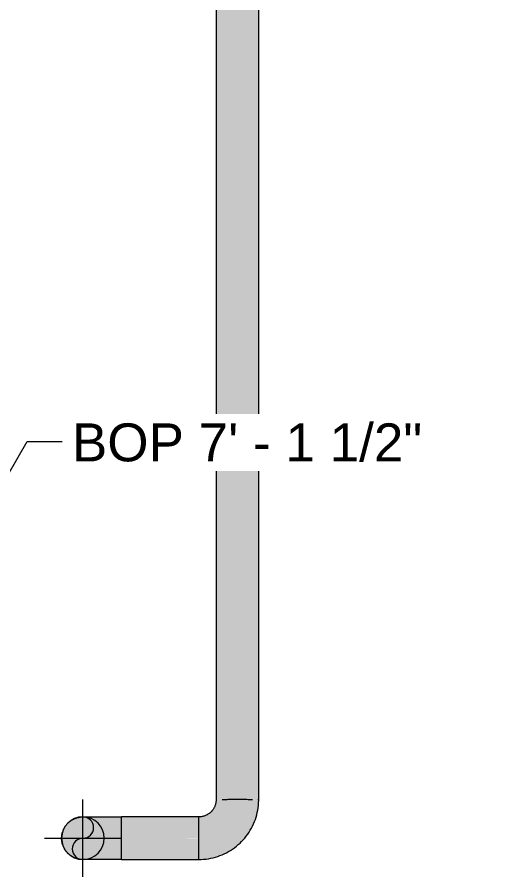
# Model space of a CAD drawing. Header units: inches. Extents: x -3385 to 41, y 7 to 1342.
# Drawn here: x -46.2 to 28.6, y 7.4 to 141 of the extents above; entities that cross this region are included whole.
import ezdxf

# ---------------------------------------------------------------- set-up
doc = ezdxf.new("R2010")
doc.units = ezdxf.units.IN
doc.header["$MEASUREMENT"] = 0
for name, color, linetype, lineweight in [('G-ANNO-DIMS', 111, 'Continuous', 9), ('P-PIPE', 3, 'Continuous', 9), ('P-PIPE-CNTR', 3, 'Continuous', 9)]:
    doc.layers.add(name, color=color, linetype=linetype, lineweight=lineweight)
doc.styles.add('Arial', font='arial.ttf', dxfattribs={"height": 5.901198})

# ---------------------------------------------------------------- blocks, each defined once
blk = doc.blocks.new('Elbow - Welded - Generic - Standard-1141749-LOWER PARKING')
at = {"layer": 'P-PIPE'}
blk.add_hatch(color=256, dxfattribs=at).paths.add_polyline_path([(-17.99, 10.04), (-15.92, 10.27), (-13.95, 10.96), (-12.19, 12.07), (-10.72, 13.54), (-9.61, 15.3), (-8.92, 17.27), (-8.69, 19.34), (-9.65, 19.34), (-15.31, 19.34), (-15.52, 18.31), (-16.1, 17.45), (-16.96, 16.87), (-17.99, 16.67), (-17.98, 15.54), (-17.98, 10.13)], flags=0)
at = {"layer": 'P-PIPE', "flags": 128}
for points in [[(-15.31, 19.34), (-15.32, 19.23), (-15.32, 19.12), (-15.33, 19.02), (-15.35, 18.91), (-15.37, 18.81), (-15.39, 18.7), (-15.42, 18.6), (-15.45, 18.5), (-15.49, 18.4), (-15.53, 18.3), (-15.57, 18.2), (-15.62, 18.1), (-15.67, 18.01), (-15.72, 17.92), (-15.78, 17.83), (-15.84, 17.74), (-15.91, 17.66), (-15.98, 17.58), (-16.05, 17.5), (-16.08, 17.47)], [(-11.34, 12.83), (-11.09, 13.1), (-10.84, 13.38), (-10.61, 13.67), (-10.39, 13.97), (-10.18, 14.28), (-9.99, 14.6), (-9.8, 14.92), (-9.63, 15.25), (-9.48, 15.59), (-9.33, 15.93), (-9.2, 16.28), (-9.09, 16.64), (-8.99, 16.99), (-8.9, 17.35), (-8.83, 17.72), (-8.77, 18.09), (-8.73, 18.46), (-8.7, 18.83), (-8.69, 19.2), (-8.69, 19.34)], [(-16.08, 17.47), (-16.15, 17.39), (-16.23, 17.32), (-16.31, 17.25), (-16.4, 17.19), (-16.49, 17.13), (-16.58, 17.07), (-16.67, 17.01), (-16.76, 16.96), (-16.86, 16.92), (-16.96, 16.87), (-17.05, 16.83), (-17.16, 16.8), (-17.26, 16.77), (-17.36, 16.74), (-17.47, 16.72), (-17.57, 16.7), (-17.68, 16.68), (-17.78, 16.67), (-17.89, 16.67), (-17.99, 16.67)], [(-17.99, 10.04), (-17.61, 10.05), (-17.24, 10.07), (-16.87, 10.11), (-16.5, 10.16), (-16.14, 10.23), (-15.78, 10.31), (-15.42, 10.4), (-15.06, 10.51), (-14.71, 10.64), (-14.37, 10.77), (-14.03, 10.93), (-13.69, 11.09), (-13.37, 11.27), (-13.05, 11.46), (-12.74, 11.66), (-12.43, 11.88), (-12.14, 12.11), (-11.86, 12.35), (-11.58, 12.6), (-11.34, 12.83)]]:
    blk.add_lwpolyline(points, dxfattribs=at)
at = {"layer": 'P-PIPE'}
for centre, major_axis, ratio, start_param, end_param in [((-12, 19.34), (3.31, 0), 0.002083, 2.937265, 3.139553), ((-12, 19.34), (3.31, 0), 0.002083, 0, 0.259759), ((-17.99, 13.35), (0, 3.31), 0.00204, 6.023469, 6.283185), ((-17.99, 13.35), (0, 3.31), 0.00204, 5.76167, 6.021677), ((-17.99, 13.35), (0, 3.31), 0.00204, 5.49987, 5.75974), ((-17.99, 13.35), (0, 3.31), 0.00204, 5.238071, 5.497874), ((-17.99, 13.35), (0, 3.31), 0.00204, 4.976272, 5.236031), ((-17.99, 13.35), (0, 3.31), 0.00204, 4.714472, 4.974197), ((-17.99, 13.35), (0, 3.31), 0.00204, 4.452673, 4.712366), ((-17.99, 13.35), (0, 3.31), 0.00204, 4.190874, 4.450532), ((-17.99, 13.35), (0, 3.31), 0.00204, 3.929074, 4.188689), ((-17.99, 13.35), (0, 3.31), 0.00204, 3.667275, 3.926824), ((-17.99, 13.35), (0, 3.31), 0.00204, 3.143676, 3.344434), ((-17.99, 13.35), (0, 3.31), 0.00204, 3.405475, 3.664889)]:
    blk.add_ellipse(centre, major_axis=major_axis, ratio=ratio, start_param=start_param, end_param=end_param, dxfattribs=at)
blk = doc.blocks.new('Elbow - Welded - Generic - Standard-1141763-LOWER PARKING')
at = {"layer": 'P-PIPE'}
h = blk.add_hatch(color=256, dxfattribs=at)
h.paths.add_polyline_path([(-36, 10.04), (-35.14, 10.15), (-34.34, 10.48), (-33.66, 11.01), (-33.13, 11.7), (-32.8, 12.5), (-32.69, 13.36), (-32.8, 14.21), (-33.13, 15.01), (-33.66, 15.7), (-34.35, 16.22), (-35.15, 16.55), (-36.01, 16.67), (-36.86, 16.55), (-37.66, 16.22), (-38.34, 15.69), (-38.87, 15.01), (-39.2, 14.21), (-39.31, 13.35), (-39.2, 12.49), (-38.87, 11.7), (-38.34, 11.01), (-37.66, 10.48), (-36.86, 10.15), (-36.01, 10.04)], flags=0)
h.paths.add_polyline_path([(-36, 10.04), (-36.86, 10.15), (-37.66, 10.48), (-38.34, 11.01), (-38.87, 11.7), (-39.2, 12.5), (-39.31, 13.36), (-39.2, 14.21), (-38.87, 15.01), (-38.34, 15.7), (-37.66, 16.22), (-36.86, 16.55), (-36, 16.67), (-35.14, 16.55), (-34.34, 16.22), (-33.66, 15.7), (-33.13, 15.01), (-32.8, 14.21), (-32.69, 13.35), (-32.8, 12.49), (-33.13, 11.69), (-33.66, 11.01), (-34.35, 10.48), (-35.15, 10.15)], flags=0)
for points in [[(-30.97, 13.35), (-30.01, 13.35), (-30.02, 16.67), (-35.57, 16.66), (-36, 16.67), (-35.14, 16.55), (-34.34, 16.22), (-33.66, 15.69), (-33.13, 15.01), (-32.8, 14.19), (-32.69, 13.35), (-31.04, 13.35)], [(-36, 10.04), (-30.02, 10.04), (-30.01, 11.01), (-30.01, 13.35), (-32.69, 13.35), (-32.8, 12.49), (-33.13, 11.7), (-33.66, 11.01), (-34.35, 10.48), (-35.14, 10.15), (-36, 10.04)]]:
    blk.add_hatch(color=256, dxfattribs=at).paths.add_polyline_path(points, flags=0)
at = {"layer": 'P-PIPE', "flags": 128}
for points in [[(-39.31, 13.35), (-39.31, 13.49), (-39.3, 13.62), (-39.29, 13.75), (-39.27, 13.88), (-39.25, 14.01), (-39.22, 14.14), (-39.19, 14.27), (-39.15, 14.4), (-39.1, 14.52), (-39.05, 14.64), (-39, 14.76), (-38.94, 14.88), (-38.88, 15), (-38.81, 15.11), (-38.74, 15.22), (-38.66, 15.33), (-38.58, 15.44), (-38.49, 15.54), (-38.4, 15.64), (-38.31, 15.73), (-38.21, 15.82), (-38.11, 15.91), (-38.01, 15.99), (-37.9, 16.07), (-37.79, 16.14), (-37.68, 16.21), (-37.56, 16.27), (-37.44, 16.33), (-37.32, 16.39), (-37.2, 16.44), (-37.08, 16.49), (-36.95, 16.53), (-36.82, 16.56), (-36.69, 16.59), (-36.56, 16.62), (-36.43, 16.64), (-36.3, 16.65), (-36.17, 16.66), (-36.04, 16.67), (-36, 16.67)], [(-36, 16.67), (-36, 16.67), (-35.98, 16.67), (-35.96, 16.67), (-35.92, 16.67), (-35.88, 16.67), (-35.83, 16.67), (-35.77, 16.67), (-35.7, 16.67), (-35.62, 16.67), (-35.53, 16.67), (-35.43, 16.67), (-35.32, 16.67), (-35.21, 16.67), (-35.09, 16.67), (-34.95, 16.67), (-34.81, 16.67), (-34.67, 16.67), (-34.51, 16.67), (-34.35, 16.67), (-34.18, 16.67), (-34.01, 16.67), (-33.83, 16.67), (-33.64, 16.67), (-33.44, 16.67), (-33.24, 16.67), (-33.04, 16.67), (-32.83, 16.67), (-32.62, 16.67), (-32.4, 16.67), (-32.18, 16.67), (-31.95, 16.67), (-31.72, 16.67), (-31.49, 16.67), (-31.26, 16.67), (-31.02, 16.67), (-30.79, 16.67), (-30.55, 16.67), (-30.31, 16.67), (-30.07, 16.67), (-30.02, 16.67)], [(-36, 10.04), (-36.13, 10.04), (-36.27, 10.05), (-36.4, 10.06), (-36.53, 10.08), (-36.66, 10.11), (-36.79, 10.13), (-36.92, 10.17), (-37.04, 10.21), (-37.17, 10.25), (-37.29, 10.3), (-37.41, 10.36), (-37.53, 10.41), (-37.65, 10.48), (-37.76, 10.55), (-37.87, 10.62), (-37.98, 10.7), (-38.08, 10.78), (-38.19, 10.86), (-38.28, 10.95), (-38.38, 11.04), (-38.47, 11.14), (-38.55, 11.24), (-38.64, 11.35), (-38.72, 11.45), (-38.79, 11.56), (-38.86, 11.68), (-38.92, 11.79), (-38.98, 11.91), (-39.04, 12.03), (-39.09, 12.15), (-39.13, 12.28), (-39.18, 12.4), (-39.21, 12.53), (-39.24, 12.66), (-39.27, 12.79), (-39.29, 12.92), (-39.3, 13.05), (-39.31, 13.18), (-39.31, 13.32), (-39.31, 13.35)], [(-30.02, 10.04), (-30.26, 10.04), (-30.5, 10.04), (-30.73, 10.04), (-30.97, 10.04), (-31.21, 10.04), (-31.44, 10.04), (-31.67, 10.04), (-31.9, 10.04), (-32.13, 10.04), (-32.35, 10.04), (-32.57, 10.04), (-32.78, 10.04), (-32.99, 10.04), (-33.2, 10.04), (-33.4, 10.04), (-33.6, 10.04), (-33.78, 10.04), (-33.97, 10.04), (-34.14, 10.04), (-34.31, 10.04), (-34.48, 10.04), (-34.63, 10.04), (-34.78, 10.04), (-34.92, 10.04), (-35.06, 10.04), (-35.18, 10.04), (-35.3, 10.04), (-35.41, 10.04), (-35.51, 10.04), (-35.6, 10.04), (-35.68, 10.04), (-35.75, 10.04), (-35.82, 10.04), (-35.87, 10.04), (-35.92, 10.04), (-35.95, 10.04), (-35.98, 10.04), (-35.99, 10.04), (-36, 10.04), (-36, 10.04)]]:
    blk.add_lwpolyline(points, dxfattribs=at)
at = {"layer": 'P-PIPE'}
for start_param, end_param in [(4.712389, 6.283185), (3.141593, 4.712389)]:
    blk.add_ellipse((-30.02, 13.35), major_axis=(0, 3.31), ratio=0.00204, start_param=start_param, end_param=end_param, dxfattribs=at)

msp = doc.modelspace()

# ---------------------------------------------------------------- hatches: boundary and pattern name
at = {"layer": 'P-PIPE'}
for points in [[(-15.314, 19.337), (-14.339, 19.342), (-12.001, 19.344), (-12.001, 165.755), (-15.314, 165.748), (-15.314, 19.338)], [(-8.689, 19.337), (-8.689, 165.748), (-9.659, 165.753), (-12.001, 165.755), (-11.995, 19.344), (-8.714, 19.338)], [(-36.001, 10.04), (-35.144, 10.153), (-34.345, 10.484), (-33.659, 11.011), (-33.133, 11.697), (-32.802, 12.496), (-32.689, 13.353), (-32.802, 14.21), (-33.133, 15.009), (-33.659, 15.695), (-34.345, 16.222), (-35.144, 16.553), (-36.001, 16.665), (-36.859, 16.553), (-37.658, 16.222), (-38.344, 15.695), (-38.87, 15.009), (-39.201, 14.21), (-39.314, 13.353), (-39.201, 12.496), (-38.87, 11.697), (-38.344, 11.011), (-37.658, 10.484), (-36.859, 10.153)], [(-30.008, 13.353), (-17.979, 13.36), (-17.986, 16.665), (-30.017, 16.662), (-30.012, 15.61), (-30.01, 13.353)], [(-26.126, 10.04), (-17.986, 10.041), (-17.981, 11.011), (-17.979, 13.353), (-30.01, 13.353), (-30.014, 10.04)]]:
    msp.add_hatch(color=256, dxfattribs=at).paths.add_polyline_path(points, flags=0)

# ---------------------------------------------------------------- linework, layer by layer
at = {"layer": 'G-ANNO-DIMS'}
for p, q in [((-50.037, 65.742), (-44.678, 75.025)), ((-44.678, 75.025), (-39.217, 75.025))]:
    msp.add_line(p, q, dxfattribs=at)
at = {"layer": 'P-PIPE'}
for p, q in [((-15.314, 165.748), (-15.314, 19.337)), ((-8.689, 19.337), (-8.689, 165.748)), ((-17.986, 16.665), (-30.017, 16.665)), ((-30.017, 10.04), (-17.986, 10.04))]:
    msp.add_line(p, q, dxfattribs=at)
for centre, radius, start, end in [((-36.001, 13.353), 3.313, 360, 180), ((-36.001, 15.009), 1.656, 270, 90), ((-36.001, 13.353), 3.313, 180, 360), ((-36.001, 11.697), 1.656, 90, 270)]:
    msp.add_arc(centre, radius, start, end, dxfattribs=at)
for centre, major_axis, ratio, start_param, end_param in [((-12.001, 19.337), (3.313, 0), 0.002078, 2.8797933, 2.9371809), ((-12.001, 19.337), (3.313, 0), 0.002078, 2.0943951, 2.3545018), ((-12.001, 19.337), (3.312, 0), 0.002078, 1.8325957, 2.0925567), ((-12.001, 19.337), (3.312, 0), 0.002078, 1.5707963, 1.8306407), ((-12.001, 19.337), (3.312, 0), 0.002078, 1.3089969, 1.5687326), ((-12.001, 19.337), (3.312, 0), 0.002078, 1.0471976, 1.3068166), ((-12.001, 19.337), (3.312, 0), 0.002078, 0.7853982, 1.0448715), ((-12.001, 19.337), (3.312, 0), 0.002078, 0, 0.0574892), ((-30.017, 13.353), (0, 3.313), 0.0020399, 5.7599237, 6.0213859), ((-30.017, 13.353), (0, 3.313), 0.0020399, 5.4979602, 5.7595865), ((-17.986, 13.353), (0, 3.312), 0.0020399, 6.2242257, 6.2831853), ((-30.017, 13.353), (0, 3.313), 0.0020399, 5.2360817, 5.4977871), ((-30.017, 13.353), (0, 3.313), 0.0020399, 4.9742301, 5.2359878), ((-17.986, 13.353), (0, 3.312), 0.0020399, 5.2383613, 5.4977871), ((-17.986, 13.353), (0, 3.312), 0.0020399, 4.9764142, 5.2359878), ((-30.017, 13.353), (0, 3.312), 0.0020399, 4.712389, 4.9741884), ((-17.986, 13.353), (0, 3.312), 0.0020399, 4.7144966, 4.9741884), ((-30.017, 13.353), (0, 3.312), 0.0020399, 4.4505896, 4.712389), ((-30.017, 13.353), (0, 3.312), 0.0020399, 4.1887902, 4.4505479), ((-17.986, 13.353), (0, 3.312), 0.0020399, 4.1906695, 4.4505896), ((-17.986, 13.353), (0, 3.312), 0.0020399, 4.4525871, 4.712389), ((-30.017, 13.353), (0, 3.312), 0.0020399, 3.6651914, 3.9268178), ((-30.017, 13.353), (0, 3.312), 0.0020399, 3.9269908, 4.1886963), ((-17.986, 13.353), (0, 3.313), 0.0020399, 3.9287224, 4.1887902), ((-30.017, 13.353), (0, 3.312), 0.0020399, 3.403392, 3.6648543), ((-17.986, 13.353), (0, 3.312), 0.0020399, 3.3444324, 3.403392)]:
    msp.add_ellipse(centre, major_axis=major_axis, ratio=ratio, start_param=start_param, end_param=end_param, dxfattribs=at)
at = {"layer": 'P-PIPE-CNTR'}
for p, q in [((-36.001, 7.353), (-36.001, 19.353)), ((-42.001, 13.353), (-30.001, 13.353))]:
    msp.add_line(p, q, dxfattribs=at)

# ---------------------------------------------------------------- block references
at = {"layer": 'P-PIPE'}
for name in ['Elbow - Welded - Generic - Standard-1141749-LOWER PARKING', 'Elbow - Welded - Generic - Standard-1141763-LOWER PARKING']:
    msp.add_blockref(name, (0, 0), dxfattribs=at)

# ---------------------------------------------------------------- next in the draw order: texts
at = {"layer": 'G-ANNO-DIMS', "insert": (-37.717, 77.829), "char_height": 5.9012, "width": 64.872, "attachment_point": 1, "line_spacing_factor": 0.938532, "style": 'Arial', "bg_fill": 3, "box_fill_scale": 1.25, "bg_fill_color": 0, "bg_fill_transparency": 0}
msp.add_mtext('BOP 7\' - 1 1/2"', dxfattribs=at)

doc.saveas('drawing.dxf')
